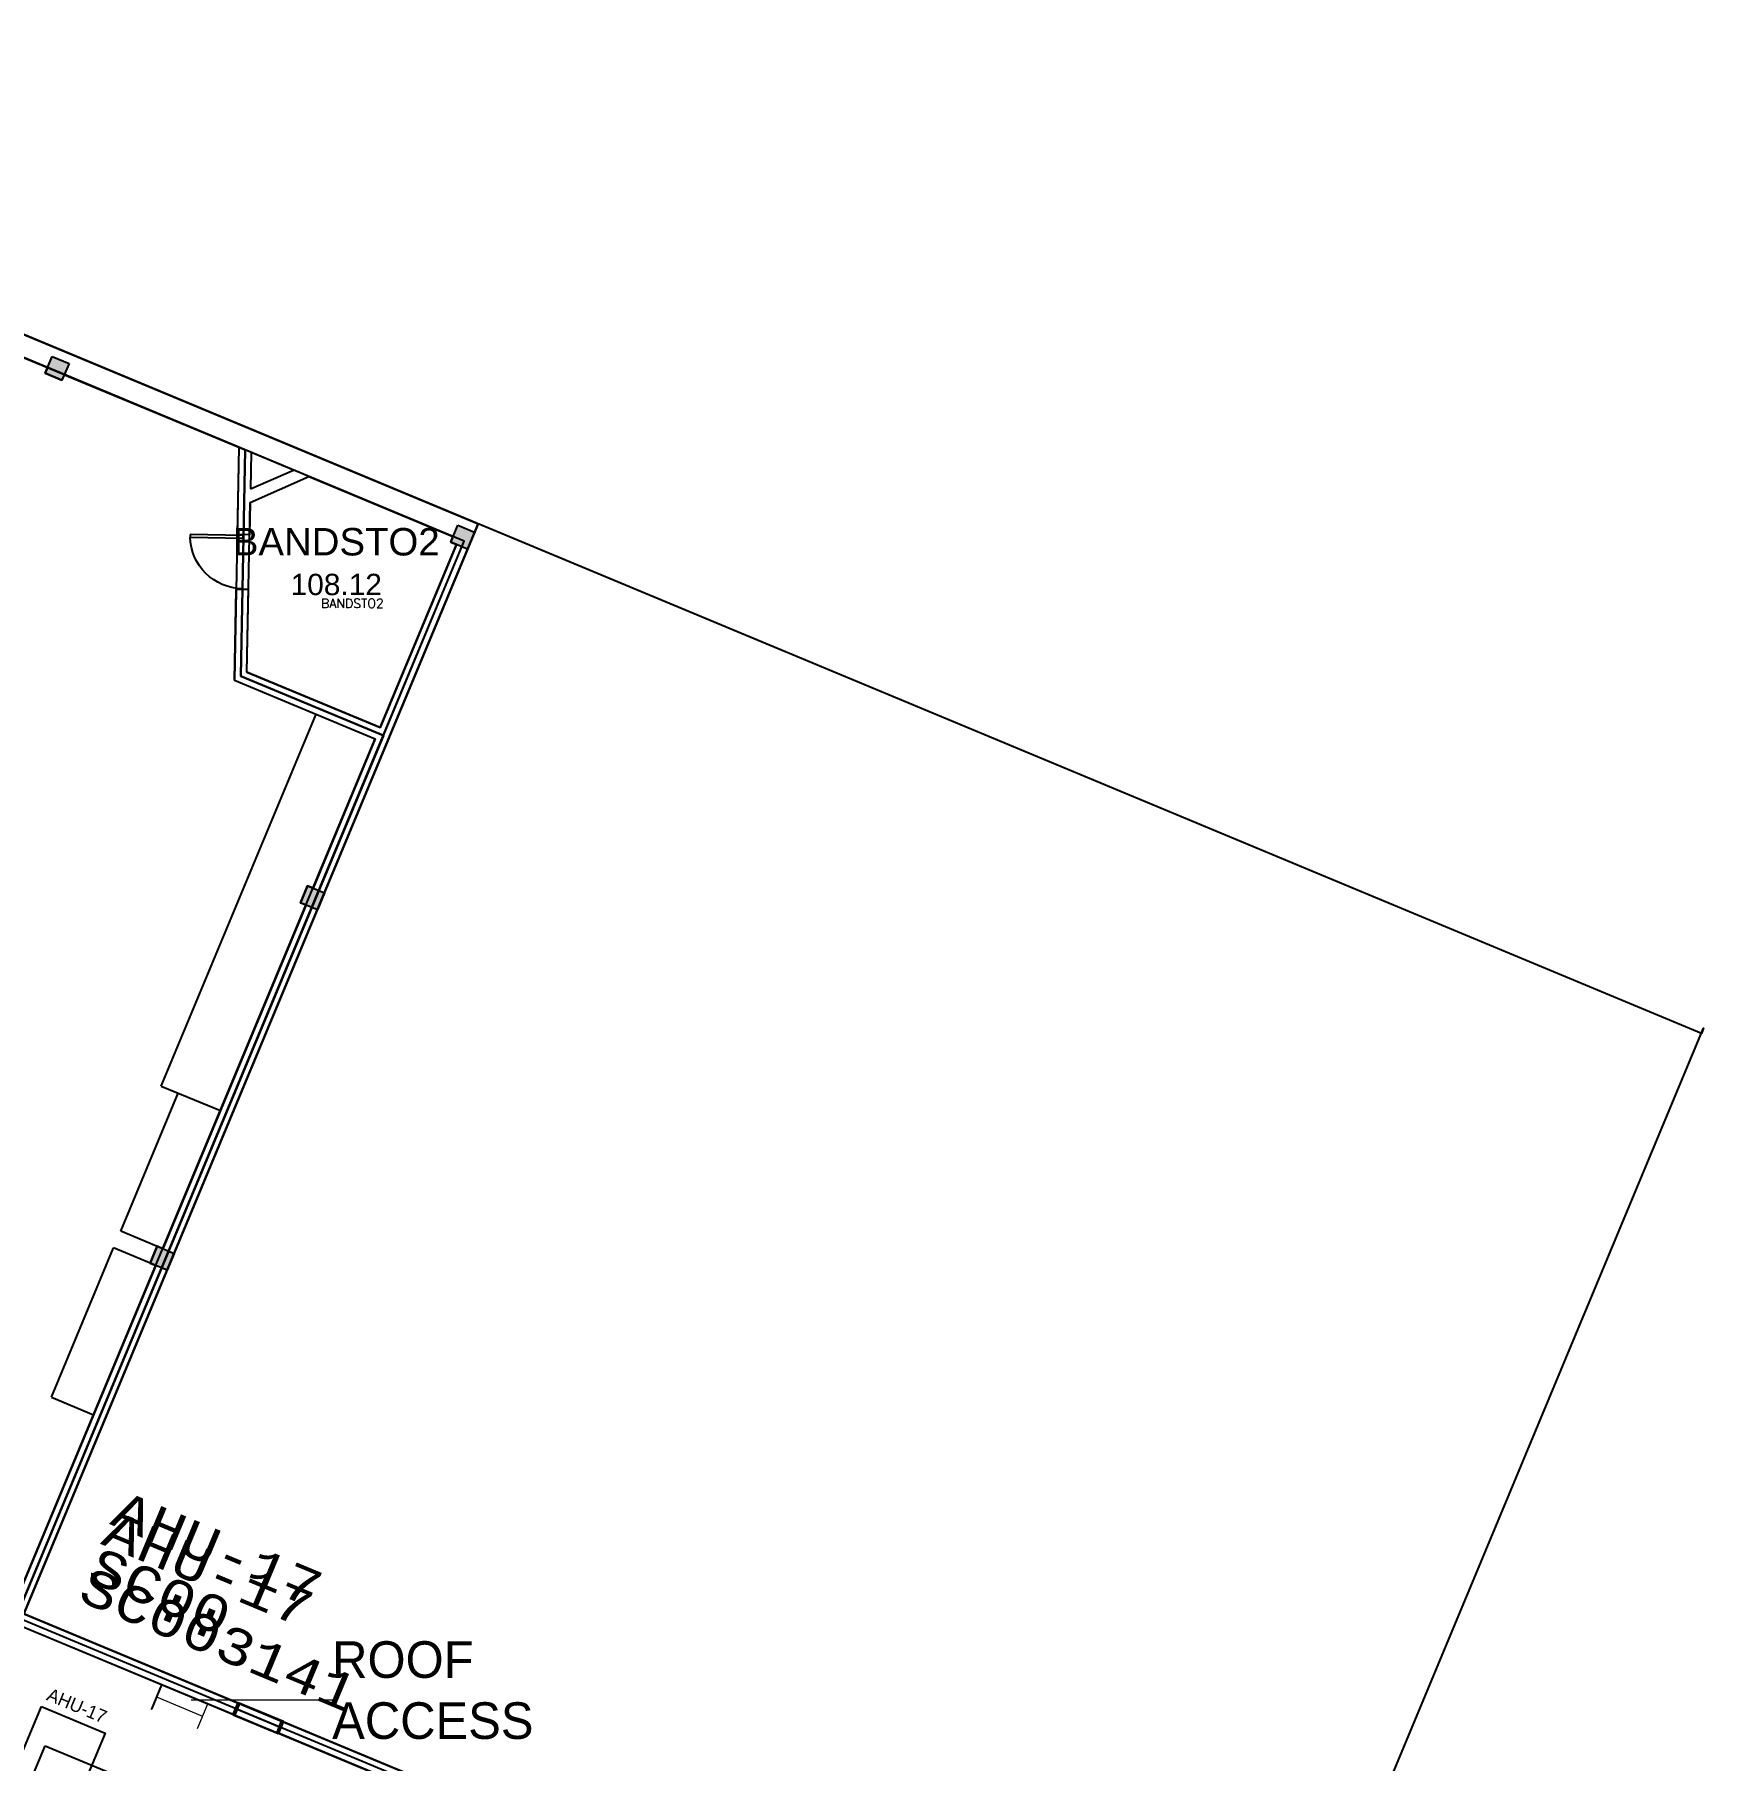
# Model space of a CAD drawing. Header units: inches. Extents: x -2145 to 3863, y -18090 to 4650.
# Drawn here: x 2769 to 3863, y -15129 to -13998 of the extents above; entities that cross this region are included whole.
import ezdxf
from ezdxf.enums import TextEntityAlignment as Align

# ---------------------------------------------------------------- set-up
doc = ezdxf.new("R2010")
doc.units = ezdxf.units.IN
doc.header["$LTSCALE"] = 48
doc.header["$MEASUREMENT"] = 0
for name, color, linetype in [('A-COLS', 1, 'CONTINUOUS'), ('A-COLS-GRID', 41, 'CONTINUOUS'), ('A-DOOR', 30, 'CONTINUOUS'), ('A-FURN', 41, 'CONTINUOUS'), ('A-ROOF', 1, 'CONTINUOUS'), ('A-WALLS', 1, 'CONTINUOUS'), ('A-WIN', 30, 'CONTINUOUS'), ('CAFM_BLDG_OTLN', 41, 'CONTINUOUS'), ('CAFM_Gross', 200, 'CONTINUOUS'), ('CAFM_ID', 8, 'CONTINUOUS'), ('CAFM_MeasuredGross', 50, 'CONTINUOUS'), ('CAFM_SPACE', 5, 'CONTINUOUS'), ('CAFM_Space_Label', 7, 'CONTINUOUS'), ('CAFM_SPACE_OLD', 7, 'CONTINUOUS'), ('FCA_EQPM_New', 131, 'CONTINUOUS'), ('FCA_EQPM_Removed', 31, 'CONTINUOUS')]:
    doc.layers.add(name, color=color, linetype=linetype)
doc.layers.add('A-EQPM', color=30, linetype='CONTINUOUS', lineweight=0)
doc.styles.add('CAFM-TXT', font='txt.shx', dxfattribs={"height": 6})
doc.styles.add('ROMANS', font='ROMANS.shx')

msp = doc.modelspace()

# ---------------------------------------------------------------- linework, layer by layer
at = {"layer": 'A-COLS'}
for p, q in [((2776.1, -14220.1), (2780.7, -14209.1)), ((2780.7, -14209.1), (2791.8, -14213.7)), ((2787.1, -14224.7), (2776.1, -14220.1)), ((2791.8, -14213.7), (2787.1, -14224.7)), ((3041.9, -14330.9), (3046.5, -14319.8)), ((3046.5, -14319.8), (3057.6, -14324.4)), ((3053, -14335.5), (3041.9, -14330.9)), ((3057.6, -14324.4), (3053, -14335.5)), ((2943.4, -14567.2), (2948.1, -14556.1)), ((2948.1, -14556.1), (2959.1, -14560.7)), ((2954.5, -14571.8), (2943.4, -14567.2)), ((2959.1, -14560.7), (2954.5, -14571.8)), ((2845, -14803.5), (2849.6, -14792.4)), ((2849.6, -14792.4), (2860.7, -14797.1)), ((2860.7, -14797.1), (2856.1, -14808.1)), ((2856.1, -14808.1), (2845, -14803.5))]:
    msp.add_line(p, q, dxfattribs=at)
at = {"layer": 'A-COLS-GRID'}
for points in [[(2780.7, -14209.1), (2791.8, -14213.7), (2776.1, -14220.1), (2787.1, -14224.7)], [(3046.5, -14319.8), (3057.6, -14324.4), (3041.9, -14330.9), (3053, -14335.5)], [(2948.1, -14556.1), (2959.1, -14560.7), (2943.4, -14567.2), (2954.5, -14571.8)], [(2849.6, -14792.4), (2860.7, -14797.1), (2845, -14803.5), (2856.1, -14808.1)]]:
    msp.add_solid(points, dxfattribs=at)
at = {"layer": 'A-DOOR'}
for p, q in [((2905.9, -14326.5), (2871.1, -14325.8)), ((2871.1, -14325.8), (2871.1, -14327.5)), ((2871.1, -14327.5), (2905.8, -14328.2)), ((2905.8, -14328.2), (2905.9, -14326.5))]:
    msp.add_line(p, q, dxfattribs=at)
at = {"layer": 'A-DOOR', "extrusion": (0, 0, -1)}
msp.add_ellipse((2906, -14326.5), major_axis=(24.7, 24.7), ratio=1, start_param=2.375348, end_param=3.897571, dxfattribs=at)
at = {"layer": 'A-EQPM', "color": 1}
for p, q in [((2852.2, -15080.2), (2845.6, -15096.3)), ((2849, -15087.8), (2879.2, -15100.3)), ((2871.8, -15089.8), (2965.2, -15089.8)), ((2882.4, -15092.6), (2875.8, -15108.7))]:
    msp.add_line(p, q, dxfattribs=at)
at = {"layer": 'A-FURN'}
for p, q in [((2852.2, -14687.4), (2953.8, -14443.7)), ((2825.6, -14782.4), (2863.3, -14692)), ((2852.2, -14687.4), (2891, -14703.5)), ((2853.3, -14794), (2825.6, -14782.4)), ((2780.2, -14891.4), (2821, -14793.5)), ((2848.7, -14805.1), (2821, -14793.5)), ((2780.2, -14891.4), (2807.9, -14902.9))]:
    msp.add_line(p, q, dxfattribs=at)
at = {"layer": 'A-ROOF'}
msp.add_lwpolyline([(1348.1, -16383.7), (1531.3, -15944), (1487, -15925.5), (1530.8, -15820.3), (1558.5, -15753.8), (1804.7, -15163), (1913.6, -15208.4), (2183.6, -14560.4), (2074.7, -14515), (2290.1, -13998.1), (3059.9, -14318.9), (2762.2, -15033.4), (3028.1, -15144.1), (2931.1, -15376.7), (2665.3, -15266), (2263.7, -16229.7), (2463.9, -16313.1)], dxfattribs=at)
at = {"layer": 'A-WALLS'}
for p, q in [((2903.1, -14268.7), (2439.8, -14075.7)), ((2903.1, -14268.7), (2902, -14325.9)), ((2911.1, -14272.1), (2910.6, -14296)), ((2938.8, -14283.6), (2911.1, -14272.1)), ((2910.4, -14304.9), (2949, -14287.8)), ((2910.6, -14296), (2938.8, -14283.6)), ((3043.4, -14327.2), (2949, -14287.8)), ((2910.4, -14304.9), (2910, -14326)), ((2762.2, -15033.4), (3059.9, -14318.9)), ((2910, -14326), (2902, -14325.9)), ((2995.6, -14452.4), (3045.6, -14332.4)), ((3041.9, -14330.9), (3043.4, -14327.2)), ((3045.6, -14332.4), (3041.9, -14330.9)), ((2900.2, -14421.4), (2901.4, -14361.9)), ((2909.4, -14362), (2901.4, -14361.9)), ((2908.3, -14416.1), (2909.4, -14362)), ((2900.2, -14421.4), (2992.5, -14459.8)), ((2908.3, -14416.1), (2995.6, -14452.4)), ((2754.8, -15030.3), (2992.5, -14459.8)), ((2762.2, -15033.4), (2902.5, -15091.8)), ((2759.1, -15040.7), (2899.4, -15099.2)), ((2899.4, -15099.2), (2902.5, -15091.8)), ((2929, -15111.5), (2932.1, -15104.1)), ((3017.6, -15148.4), (2929, -15111.5)), ((3055.8, -15155.7), (2932.1, -15104.1))]:
    msp.add_line(p, q, dxfattribs=at)
at = {"layer": 'A-WIN'}
for p, q in [((2899.3, -15099.7), (2902.7, -15091.4)), ((2902.5, -15091.8), (2903.4, -15092.2)), ((2902.7, -15091.4), (2932.3, -15103.7)), ((2928.8, -15112), (2899.3, -15099.7)), ((2899.4, -15099.2), (2900.4, -15099.6)), ((2903.4, -15092.2), (2900.4, -15099.6)), ((2901.9, -15095.9), (2929.6, -15107.4)), ((2928.1, -15111.1), (2931.1, -15103.7)), ((2929, -15111.5), (2928.1, -15111.1)), ((2932.3, -15103.7), (2928.8, -15112)), ((2932.1, -15104.1), (2931.1, -15103.7))]:
    msp.add_line(p, q, dxfattribs=at)
at = {"layer": 'CAFM_BLDG_OTLN'}
msp.add_lwpolyline([(3370.1, -16706.1), (3785.4, -15709.2), (3475.3, -15580), (3863, -14649.5), (3861.6, -14652.9), (2290.1, -13998.1), (2074.7, -14515), (2183.6, -14560.4), (1913.6, -15208.4), (1804.7, -15163), (1558.5, -15753.8, -1), (1530.8, -15820.3), (1487, -15925.5), (1531.3, -15944), (1340.6, -16401.7)], format="xyb", dxfattribs=at)
msp.add_lwpolyline([(3370.1, -16706.1), (3785.4, -15709.2), (3475.3, -15580), (3863, -14649.5), (3861.6, -14652.9), (2290.1, -13998.1), (2074.7, -14515), (2183.6, -14560.4), (1913.6, -15208.4), (1804.7, -15163), (1558.5, -15753.8, -1), (1530.8, -15820.3), (1487, -15925.5), (1531.3, -15944), (1340.6, -16401.7)], format="xyb", dxfattribs=at)
msp.add_lwpolyline([(3370.1, -16706.1), (3785.4, -15709.2), (3475.3, -15580), (3863, -14649.5), (3861.6, -14652.9), (2290.1, -13998.1), (2074.7, -14515), (2183.6, -14560.4), (1913.6, -15208.4), (1804.7, -15163), (1558.5, -15753.8, -1), (1530.8, -15820.3), (1487, -15925.5), (1531.3, -15944), (1340.6, -16401.7)], format="xyb", dxfattribs=at)
msp.add_lwpolyline([(2455.8, -16325.2), (3370.1, -16706.1), (3785.4, -15709.2), (3475.3, -15580), (3863, -14649.5), (3861.6, -14652.9), (3059.9, -14318.9)], dxfattribs=at)
at = {"layer": 'CAFM_Gross'}
msp.add_lwpolyline([(2463.9, -16313.1), (2263.7, -16229.7), (2665.3, -15266), (2958.8, -15388.3), (2961.9, -15380.9), (2934.2, -15369.4), (3025, -15151.5), (3052.7, -15163.1), (3055.8, -15155.7), (2762.2, -15033.4), (3059.9, -14318.9), (2290.1, -13998.1), (2074.7, -14515), (2183.6, -14560.4), (1913.6, -15208.4), (1804.7, -15163), (1558.5, -15753.8, -1), (1530.8, -15820.3), (1487, -15925.5), (1531.3, -15944), (1348.1, -16383.7)], format="xyb", dxfattribs=at)
at = {"layer": 'CAFM_MeasuredGross'}
msp.add_lwpolyline([(2247.6, -16242.4), (2390.7, -15899), (2396.2, -15901.4), (2663.1, -15260.7), (2929, -15371.5), (3022.8, -15146.3), (2757, -15035.5), (3050.8, -14330.3), (2297.6, -14016.4), (2093, -14507.5), (2201.9, -14552.9), (1921.1, -15226.7), (1812.2, -15181.4), (1576.1, -15748.1, -0.333333), (1590.8, -15806.3), (1572.4, -15850.6), (1539.1, -15836.7), (1505.3, -15918), (1544.1, -15934.1), (1354.2, -16389.9)], format="xyb", dxfattribs=at)
at = {"layer": 'CAFM_SPACE'}
msp.add_lwpolyline([(2522.8, -14110.3), (2777.6, -14216.4), (2776.1, -14220.1), (2787.1, -14224.7), (2788.7, -14221.1), (2903.1, -14268.7), (2900.2, -14421.4), (2992.5, -14459.8), (2951.8, -14557.7), (2948.1, -14556.1), (2943.4, -14567.2), (2947.1, -14568.7), (2853.3, -14794), (2849.6, -14792.4), (2845, -14803.5), (2848.7, -14805.1), (2754.8, -15030.3)], dxfattribs=at)
for points in [[(2910.4, -14304.9), (2949, -14287.8), (3043.4, -14327.2), (3041.9, -14330.9), (3045.6, -14332.4), (2995.6, -14452.4), (2908.3, -14416.1), (2910.4, -14304.9)], [(2759.1, -15040.7), (3013.9, -15146.9), (3012.4, -15150.6), (3016.1, -15152.1), (2928.4, -15362.6), (2924.7, -15361.1), (2923.1, -15364.7), (2668.4, -15258.6), (2759.1, -15040.7)]]:
    msp.add_lwpolyline(points, close=True, dxfattribs=at)
at = {"layer": 'CAFM_SPACE_OLD'}
for p, q in [((2435.8, -14074), (2907.1, -14270.4)), ((2907.1, -14270.4), (2904.3, -14418.7)), ((2907.1, -14270.4), (2904.3, -14418.7)), ((3050.8, -14330.3), (2907.1, -14270.4)), ((2997.8, -14457.7), (3050.8, -14330.3)), ((2904.3, -14418.7), (2997.8, -14457.7)), ((2904.3, -14418.7), (2997.8, -14457.7)), ((2997.8, -14457.7), (2757, -15035.5)), ((3022.8, -15146.3), (2757, -15035.5))]:
    msp.add_line(p, q, dxfattribs=at)
msp.add_lwpolyline([(2489.6, -14564.4), (2489.6, -14564.4), (2489.6, -14564.4), (2489.6, -14564.4), (2751.8, -14673.7), (2624.1, -14980.1), (2757, -15035.5), (2997.8, -14457.7), (2904.3, -14418.7), (2907.1, -14270.4), (2435.8, -14074), (2332.5, -14180.5), (2244.5, -14143.8), (2131.4, -14415.2), (2349.3, -14506), (2349.3, -14506)], close=True, dxfattribs=at)
at = {"layer": 'FCA_EQPM_New'}
msp.add_lwpolyline([(2776.1, -15119.8), (2851.3, -15151.1), (2831.8, -15197.9), (2756.6, -15166.6)], close=True, dxfattribs=at)
at = {"layer": 'FCA_EQPM_Removed', "ltscale": 0.15}
msp.add_line((2852.3, -15079.8), (2845.7, -15095.9), dxfattribs=at)
at = {"layer": 'FCA_EQPM_Removed', "ltscale": 0.15, "flags": 128}
msp.add_lwpolyline([(2773.7, -15094.1), (2815.5, -15111.5), (2789.5, -15173.7), (2747.8, -15156.3)], close=True, dxfattribs=at)

# ---------------------------------------------------------------- texts
at = {"layer": 'A-EQPM', "color": 1, "insert": (2964.2, -15051.3), "char_height": 24, "width": 705.527, "attachment_point": 1}
msp.add_mtext('{\\C1;ROOF\\PACCESS}', dxfattribs=at)
at = {"layer": 'CAFM_ID', "style": 'CAFM-TXT'}
msp.add_text('BANDSTO2', height=6, dxfattribs=at).set_placement((2977.5, -14374), align=Align.CENTER)
at = {"layer": 'CAFM_Space_Label', "color": 7, "insert": (2966.9, -14343.7), "char_height": 8.6, "attachment_point": 5}
msp.add_mtext('{\\fArial.ttf;\\H18;BANDSTO2}{\\fArial.ttf;\\H14;\\P108.12}', dxfattribs=at)
at = {"layer": 'FCA_EQPM_New', "insert": (2827.1, -14952.2), "char_height": 24, "width": 204.661, "attachment_point": 1, "rotation": 337.38, "style": 'ROMANS'}
msp.add_mtext('{\\fCourier New|b0|i0|c0|p49;AHU-17\\PSC00}', dxfattribs=at)
at = {"layer": 'FCA_EQPM_Removed', "ltscale": 0.15}
msp.add_text('AHU-17', height=8.6, rotation=337.38, dxfattribs=at).set_placement((2776.4, -15089.6))
at = {"layer": 'FCA_EQPM_Removed', "insert": (2821.2, -14965.2), "char_height": 24, "width": 204.661, "attachment_point": 1, "rotation": 337.38, "style": 'ROMANS'}
msp.add_mtext('{\\fCourier New|b0|i0|c0|p49;AHU-17\\PSC003141}', dxfattribs=at)

doc.saveas('drawing.dxf')
